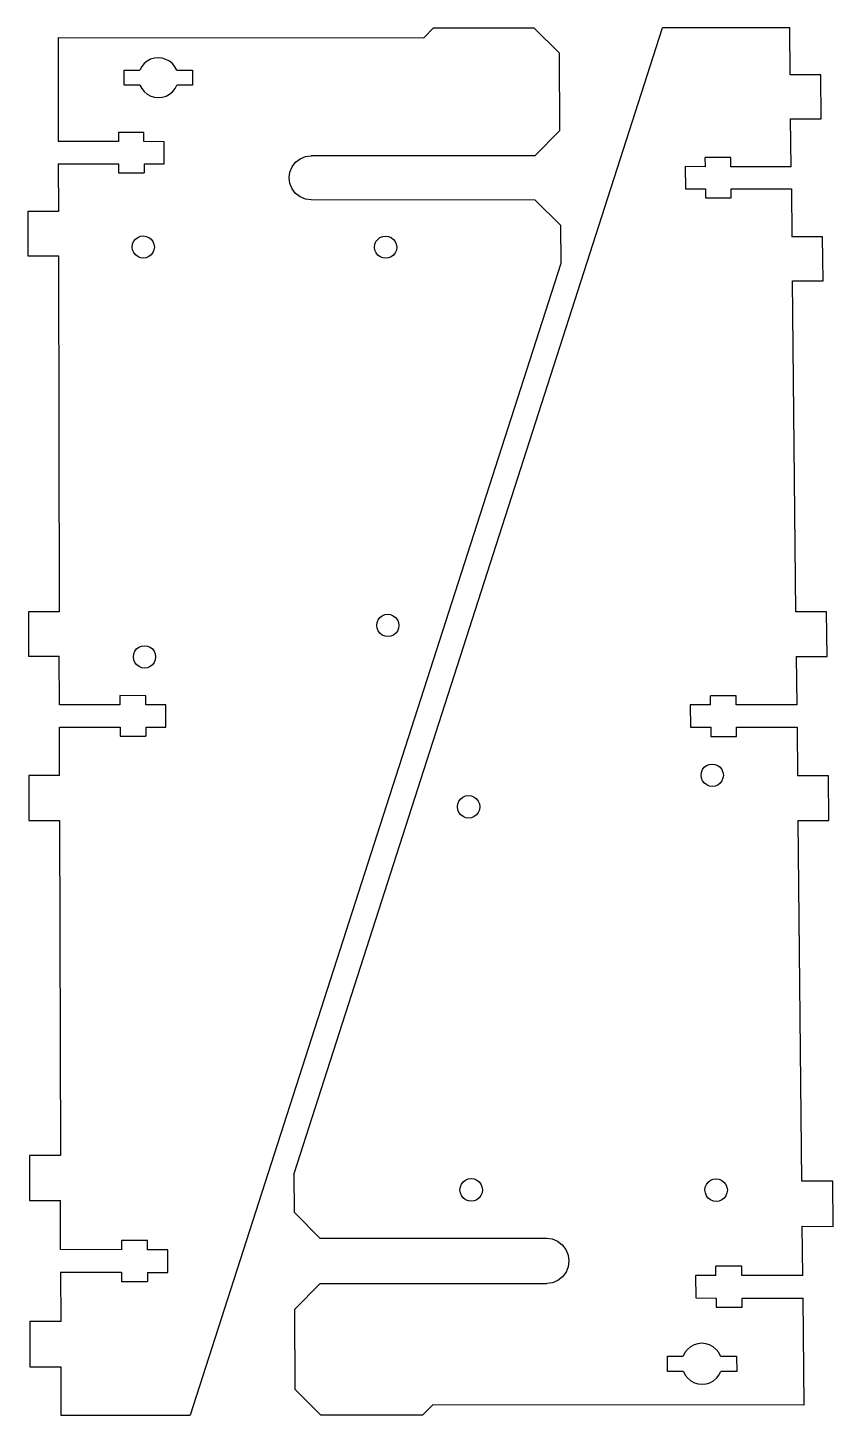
# Model space of a CAD drawing. Header units: inches. Extents: x -252 to 225, y -298 to 12.
# Drawn here: x 46 to 225.4, y -297.7 to 11.4 of the extents above; entities that cross this region are included whole.
import ezdxf

# ---------------------------------------------------------------- set-up
doc = ezdxf.new("R2010")
doc.units = ezdxf.units.IN
doc.header["$MEASUREMENT"] = 0

msp = doc.modelspace()

# ---------------------------------------------------------------- linework, layer by layer
for p, q in [((105.37, -243.84), (187.39, 11.37)), ((134.2, 9.18), (136.42, 11.4)), ((136.42, 11.4), (158.73, 11.39)), ((158.73, 11.39), (164.36, 5.82)), ((215.73, 11.35), (187.39, 11.37)), ((215.84, 0.93), (215.73, 11.35)), ((52.75, 9.23), (134.2, 9.18)), ((52.75, 9.23), (52.8, -13.96)), ((71.95, 3.41), (71.4, 2.74)), ((72.62, 3.96), (71.95, 3.41)), ((73.38, 4.37), (72.62, 3.96)), ((74.21, 4.62), (73.38, 4.37)), ((75.08, 4.7), (74.21, 4.62)), ((75.94, 4.62), (75.08, 4.7)), ((76.78, 4.36), (75.94, 4.62)), ((77.55, 3.96), (76.78, 4.36)), ((78.22, 3.41), (77.55, 3.96)), ((78.77, 2.73), (78.22, 3.41)), ((164.36, 5.82), (164.49, -11.58)), ((67.5, 1.98), (70.99, 1.97)), ((67.51, -1.37), (67.5, 1.98)), ((71.4, 2.74), (70.99, 1.97)), ((79.19, 1.97), (78.77, 2.73)), ((79.19, 1.97), (82.68, 1.97)), ((82.68, 1.97), (82.69, -1.38)), ((222.65, 0.92), (215.84, 0.93)), ((222.75, -8.89), (222.65, 0.92)), ((71, -1.37), (67.51, -1.37)), ((71, -1.37), (71.39, -2.15)), ((71.39, -2.15), (71.94, -2.83)), ((71.94, -2.83), (72.62, -3.4)), ((77.59, -3.4), (78.27, -2.84)), ((78.27, -2.84), (78.82, -2.15)), ((78.82, -2.15), (79.2, -1.38)), ((82.69, -1.38), (79.2, -1.38)), ((72.62, -3.4), (73.39, -3.82)), ((73.39, -3.82), (74.23, -4.07)), ((74.23, -4.07), (75.11, -4.16)), ((75.11, -4.16), (75.98, -4.07)), ((75.98, -4.07), (76.82, -3.82)), ((76.82, -3.82), (77.59, -3.4)), ((215.94, -8.89), (222.75, -8.89)), ((216.05, -19.56), (215.94, -8.89)), ((66.2, -11.96), (66.2, -13.97)), ((71.89, -11.96), (66.2, -11.96)), ((71.9, -13.97), (71.89, -11.96)), ((158.95, -17.16), (164.49, -11.58)), ((66.2, -13.97), (52.8, -13.96)), ((76.37, -13.98), (71.9, -13.97)), ((76.39, -18.89), (76.37, -13.98)), ((105.65, -18.57), (106.66, -17.79)), ((106.66, -17.79), (107.85, -17.3)), ((107.85, -17.3), (109.12, -17.13)), ((158.95, -17.16), (109.12, -17.13)), ((202.62, -17.54), (196.92, -17.54)), ((196.94, -19.55), (196.92, -17.54)), ((202.64, -19.55), (202.62, -17.54)), ((52.81, -18.88), (66.22, -18.88)), ((52.81, -18.88), (52.83, -29.55)), ((66.22, -18.88), (66.22, -20.89)), ((66.22, -20.89), (71.92, -20.9)), ((71.92, -18.89), (71.92, -20.9)), ((71.92, -18.89), (76.39, -18.89)), ((104.22, -22.04), (104.39, -20.77)), ((104.39, -20.77), (104.87, -19.58)), ((104.87, -19.58), (105.65, -18.57)), ((192.47, -19.54), (192.52, -24.46)), ((196.94, -19.55), (192.47, -19.54)), ((216.05, -19.56), (202.64, -19.55)), ((104.4, -23.31), (104.22, -22.04)), ((104.89, -24.5), (104.4, -23.31)), ((105.68, -25.52), (104.89, -24.5)), ((192.52, -24.46), (196.99, -24.46)), ((196.99, -24.46), (197.01, -26.48)), ((202.71, -26.48), (202.69, -24.47)), ((202.69, -24.47), (216.1, -24.48)), ((216.1, -24.48), (216.22, -35.15)), ((106.7, -26.3), (105.68, -25.52)), ((107.89, -26.79), (106.7, -26.3)), ((109.17, -26.96), (107.89, -26.79)), ((159.02, -26.99), (109.17, -26.96)), ((159.02, -26.99), (164.66, -32.59)), ((197.01, -26.48), (202.71, -26.48)), ((52.83, -29.55), (46.01, -29.55)), ((46.01, -29.55), (46.03, -39.4)), ((164.66, -32.59), (164.73, -41.09)), ((69.27, -37.45), (69.35, -36.81)), ((69.35, -36.81), (69.6, -36.21)), ((69.6, -36.21), (69.99, -35.7)), ((69.99, -35.7), (70.5, -35.31)), ((70.5, -35.31), (71.1, -35.06)), ((71.1, -35.06), (71.73, -34.98)), ((71.73, -34.98), (72.37, -35.07)), ((72.37, -35.07), (72.97, -35.31)), ((72.97, -35.31), (73.48, -35.71)), ((73.48, -35.71), (73.88, -36.22)), ((73.88, -36.22), (74.12, -36.81)), ((74.12, -36.81), (74.21, -37.45)), ((123.25, -37.48), (123.33, -36.84)), ((123.33, -36.84), (123.57, -36.25)), ((123.57, -36.25), (123.96, -35.74)), ((123.96, -35.74), (124.47, -35.34)), ((124.47, -35.34), (125.07, -35.1)), ((125.07, -35.1), (125.71, -35.01)), ((125.71, -35.01), (126.35, -35.1)), ((126.35, -35.1), (126.94, -35.35)), ((126.94, -35.35), (127.46, -35.74)), ((127.46, -35.74), (127.85, -36.25)), ((127.85, -36.25), (128.1, -36.85)), ((128.1, -36.85), (128.19, -37.49)), ((223.04, -35.15), (216.22, -35.15)), ((223.15, -45), (223.04, -35.15)), ((46.03, -39.4), (52.85, -39.4)), ((52.85, -39.4), (53.02, -118.7)), ((69.36, -38.09), (69.27, -37.45)), ((69.61, -38.69), (69.36, -38.09)), ((70, -39.2), (69.61, -38.69)), ((70.51, -39.59), (70, -39.2)), ((71.11, -39.84), (70.51, -39.59)), ((71.75, -39.92), (71.11, -39.84)), ((72.39, -39.84), (71.75, -39.92)), ((72.98, -39.59), (72.39, -39.84)), ((73.49, -39.2), (72.98, -39.59)), ((73.88, -38.69), (73.49, -39.2)), ((74.13, -38.09), (73.88, -38.69)), ((74.21, -37.45), (74.13, -38.09)), ((123.34, -38.12), (123.25, -37.48)), ((123.59, -38.72), (123.34, -38.12)), ((123.98, -39.23), (123.59, -38.72)), ((124.5, -39.62), (123.98, -39.23)), ((125.1, -39.87), (124.5, -39.62)), ((125.73, -39.96), (125.1, -39.87)), ((126.37, -39.87), (125.73, -39.96)), ((126.97, -39.63), (126.37, -39.87)), ((127.48, -39.23), (126.97, -39.63)), ((127.87, -38.72), (127.48, -39.23)), ((128.11, -38.13), (127.87, -38.72)), ((128.19, -37.49), (128.11, -38.13)), ((164.73, -41.09), (82.18, -297.69)), ((216.32, -45), (223.15, -45)), ((217.09, -118.74), (216.32, -45)), ((46.17, -118.7), (46.18, -128.63)), ((53.02, -118.7), (46.17, -118.7)), ((123.82, -121.1), (124.06, -120.5)), ((124.06, -120.5), (124.45, -119.99)), ((124.45, -119.99), (124.96, -119.59)), ((124.96, -119.59), (125.56, -119.34)), ((125.56, -119.34), (126.2, -119.26)), ((126.2, -119.26), (126.84, -119.34)), ((126.84, -119.34), (127.44, -119.59)), ((127.44, -119.59), (127.96, -119.99)), ((127.96, -119.99), (128.36, -120.5)), ((128.36, -120.5), (128.61, -121.11)), ((223.94, -118.75), (217.09, -118.74)), ((224.05, -128.69), (223.94, -118.75)), ((123.74, -121.75), (123.82, -121.1)), ((123.82, -122.39), (123.74, -121.75)), ((124.08, -122.99), (123.82, -122.39)), ((124.47, -123.51), (124.08, -122.99)), ((124.99, -123.91), (124.47, -123.51)), ((127.98, -123.51), (127.47, -123.91)), ((128.37, -123), (127.98, -123.51)), ((128.62, -122.4), (128.37, -123)), ((128.61, -121.11), (128.7, -121.75)), ((128.7, -121.75), (128.62, -122.4)), ((70.26, -127), (70.78, -126.6)), ((70.78, -126.6), (71.37, -126.35)), ((71.37, -126.35), (72.01, -126.27)), ((72.01, -126.27), (72.66, -126.35)), ((72.66, -126.35), (73.26, -126.6)), ((73.26, -126.6), (73.77, -127)), ((125.59, -124.16), (124.99, -123.91)), ((126.23, -124.24), (125.59, -124.16)), ((126.87, -124.16), (126.23, -124.24)), ((127.47, -123.91), (126.87, -124.16)), ((46.18, -128.63), (53.04, -128.64)), ((53.06, -139.43), (53.04, -128.64)), ((69.54, -128.76), (69.62, -128.11)), ((69.63, -129.41), (69.54, -128.76)), ((69.62, -128.11), (69.87, -127.51)), ((69.88, -130.01), (69.63, -129.41)), ((69.87, -127.51), (70.26, -127)), ((73.77, -127), (74.17, -127.52)), ((74.17, -127.52), (74.42, -128.12)), ((74.42, -129.41), (74.17, -130.01)), ((74.42, -128.12), (74.5, -128.76)), ((74.5, -128.76), (74.42, -129.41)), ((217.2, -128.68), (224.05, -128.69)), ((217.2, -128.68), (217.31, -139.48)), ((70.27, -130.52), (69.88, -130.01)), ((70.79, -130.92), (70.27, -130.52)), ((71.39, -131.17), (70.79, -130.92)), ((72.03, -131.26), (71.39, -131.17)), ((72.67, -131.17), (72.03, -131.26)), ((73.27, -130.92), (72.67, -131.17)), ((73.78, -130.53), (73.27, -130.92)), ((74.17, -130.01), (73.78, -130.53)), ((66.55, -137.4), (66.55, -139.44)), ((72.28, -137.41), (66.55, -137.4)), ((72.29, -139.44), (72.28, -137.41)), ((198.08, -139.46), (198.07, -137.43)), ((203.8, -137.43), (198.07, -137.43)), ((203.82, -139.47), (203.8, -137.43)), ((66.55, -139.44), (53.06, -139.43)), ((76.78, -139.45), (72.29, -139.44)), ((76.8, -144.42), (76.78, -139.45)), ((198.08, -139.46), (193.59, -139.46)), ((193.59, -139.46), (193.63, -144.44)), ((217.31, -139.48), (203.82, -139.47)), ((53.09, -155.22), (53.07, -144.41)), ((53.07, -144.41), (66.57, -144.42)), ((66.57, -144.42), (66.57, -146.45)), ((72.3, -144.42), (76.8, -144.42)), ((72.3, -144.42), (72.31, -146.46)), ((193.63, -144.44), (198.13, -144.44)), ((198.13, -144.44), (198.15, -146.48)), ((203.89, -146.48), (203.87, -144.44)), ((203.87, -144.44), (217.36, -144.45)), ((217.36, -144.45), (217.48, -155.27)), ((66.57, -146.45), (72.31, -146.46)), ((198.15, -146.48), (203.89, -146.48)), ((195.98, -155.14), (196.06, -154.49)), ((196.06, -154.49), (196.3, -153.89)), ((196.3, -153.89), (196.69, -153.37)), ((196.69, -153.37), (197.2, -152.97)), ((197.2, -152.97), (197.8, -152.72)), ((197.8, -152.72), (198.44, -152.64)), ((198.44, -152.64), (199.09, -152.72)), ((199.09, -152.72), (199.69, -152.97)), ((199.69, -152.97), (200.21, -153.37)), ((200.21, -153.37), (200.61, -153.89)), ((200.61, -153.89), (200.86, -154.49)), ((200.86, -154.49), (200.95, -155.14)), ((53.09, -155.22), (46.23, -155.22)), ((46.23, -155.22), (46.25, -165.19)), ((196.07, -155.79), (195.98, -155.14)), ((196.33, -156.39), (196.07, -155.79)), ((196.73, -156.91), (196.33, -156.39)), ((197.24, -157.3), (196.73, -156.91)), ((197.85, -157.56), (197.24, -157.3)), ((198.49, -157.64), (197.85, -157.56)), ((199.13, -157.56), (198.49, -157.64)), ((199.73, -157.31), (199.13, -157.56)), ((200.24, -156.91), (199.73, -157.31)), ((200.63, -156.39), (200.24, -156.91)), ((200.87, -155.79), (200.63, -156.39)), ((200.95, -155.14), (200.87, -155.79)), ((224.34, -155.27), (217.48, -155.27)), ((224.45, -165.24), (224.34, -155.27)), ((142.04, -160.92), (142.44, -160.41)), ((142.44, -160.41), (142.95, -160.01)), ((142.95, -160.01), (143.55, -159.76)), ((143.55, -159.76), (144.19, -159.67)), ((144.19, -159.67), (144.83, -159.76)), ((144.83, -159.76), (145.43, -160.01)), ((145.43, -160.01), (145.95, -160.41)), ((145.95, -160.41), (146.35, -160.93)), ((141.72, -162.18), (141.8, -161.53)), ((141.81, -162.82), (141.72, -162.18)), ((141.8, -161.53), (142.04, -160.92)), ((142.06, -163.43), (141.81, -162.82)), ((142.46, -163.95), (142.06, -163.43)), ((146.37, -163.43), (145.97, -163.95)), ((146.35, -160.93), (146.6, -161.53)), ((146.61, -162.83), (146.37, -163.43)), ((146.6, -161.53), (146.69, -162.18)), ((146.69, -162.18), (146.61, -162.83)), ((46.25, -165.19), (53.11, -165.19)), ((53.11, -165.19), (53.27, -239.85)), ((142.98, -164.34), (142.46, -163.95)), ((143.58, -164.59), (142.98, -164.34)), ((144.22, -164.68), (143.58, -164.59)), ((144.86, -164.59), (144.22, -164.68)), ((145.46, -164.34), (144.86, -164.59)), ((145.97, -163.95), (145.46, -164.34)), ((218.42, -245.57), (217.58, -165.24)), ((217.58, -165.24), (224.45, -165.24)), ((53.27, -239.85), (46.38, -239.85)), ((46.38, -239.85), (46.4, -249.91)), ((105.41, -252.53), (105.37, -243.84)), ((142.29, -247.52), (142.37, -246.87)), ((142.37, -246.87), (142.62, -246.26)), ((142.62, -246.26), (143.01, -245.74)), ((143.01, -245.74), (143.52, -245.34)), ((143.52, -245.34), (144.12, -245.09)), ((144.12, -245.09), (144.77, -245)), ((144.77, -245), (145.41, -245.09)), ((145.41, -245.09), (146.02, -245.34)), ((146.02, -245.34), (146.54, -245.74)), ((146.54, -245.74), (146.94, -246.26)), ((146.94, -246.26), (147.19, -246.87)), ((147.19, -246.87), (147.28, -247.53)), ((196.85, -247.56), (196.93, -246.9)), ((196.93, -246.9), (197.17, -246.3)), ((197.17, -246.3), (197.56, -245.77)), ((197.56, -245.77), (198.08, -245.37)), ((198.08, -245.37), (198.68, -245.12)), ((198.68, -245.12), (199.32, -245.04)), ((199.32, -245.04), (199.97, -245.12)), ((199.97, -245.12), (200.57, -245.37)), ((200.57, -245.37), (201.09, -245.78)), ((201.09, -245.78), (201.5, -246.3)), ((201.5, -246.3), (201.75, -246.91)), ((201.75, -246.91), (201.84, -247.56)), ((225.32, -245.57), (218.42, -245.57)), ((225.43, -255.64), (225.32, -245.57)), ((46.4, -249.91), (53.29, -249.91)), ((53.32, -260.83), (53.29, -249.91)), ((142.38, -248.18), (142.29, -247.52)), ((142.63, -248.79), (142.38, -248.18)), ((143.03, -249.31), (142.63, -248.79)), ((143.55, -249.71), (143.03, -249.31)), ((144.16, -249.96), (143.55, -249.71)), ((144.8, -250.05), (144.16, -249.96)), ((145.45, -249.96), (144.8, -250.05)), ((146.05, -249.71), (145.45, -249.96)), ((146.56, -249.31), (146.05, -249.71)), ((146.96, -248.79), (146.56, -249.31)), ((147.2, -248.18), (146.96, -248.79)), ((147.28, -247.53), (147.2, -248.18)), ((196.94, -248.21), (196.85, -247.56)), ((197.2, -248.82), (196.94, -248.21)), ((197.6, -249.34), (197.2, -248.82)), ((198.12, -249.75), (197.6, -249.34)), ((198.72, -250), (198.12, -249.75)), ((199.37, -250.08), (198.72, -250)), ((200.02, -250), (199.37, -250.08)), ((200.62, -249.75), (200.02, -250)), ((201.13, -249.35), (200.62, -249.75)), ((201.52, -248.82), (201.13, -249.35)), ((201.76, -248.21), (201.52, -248.82)), ((201.84, -247.56), (201.76, -248.21)), ((111.1, -258.26), (105.41, -252.53)), ((218.53, -255.63), (225.43, -255.64)), ((218.64, -266.58), (218.53, -255.63)), ((72.66, -258.79), (66.89, -258.78)), ((66.89, -258.78), (66.89, -260.84)), ((72.66, -260.85), (72.66, -258.79)), ((111.1, -258.26), (161.55, -258.29)), ((161.55, -258.29), (162.84, -258.46)), ((162.84, -258.46), (164.04, -258.96)), ((164.04, -258.96), (165.08, -259.77)), ((66.89, -260.84), (53.32, -260.83)), ((77.19, -260.85), (72.66, -260.85)), ((77.2, -265.89), (77.19, -260.85)), ((165.08, -259.77), (165.88, -260.81)), ((165.88, -260.81), (166.38, -262.03)), ((166.38, -262.03), (166.56, -263.33)), ((165.92, -265.85), (165.13, -266.89)), ((166.4, -264.63), (165.92, -265.85)), ((166.56, -263.33), (166.4, -264.63)), ((205.04, -264.5), (199.27, -264.5)), ((199.29, -266.56), (199.27, -264.5)), ((205.06, -266.57), (205.04, -264.5)), ((53.33, -265.87), (66.91, -265.88)), ((53.33, -265.87), (53.35, -276.83)), ((66.91, -265.88), (66.91, -267.94)), ((66.91, -267.94), (72.68, -267.95)), ((72.68, -265.89), (72.68, -267.95)), ((72.68, -265.89), (77.2, -265.89)), ((111.15, -268.34), (105.51, -274.06)), ((111.15, -268.34), (161.62, -268.37)), ((162.91, -268.2), (161.62, -268.37)), ((164.11, -267.69), (162.91, -268.2)), ((165.13, -266.89), (164.11, -267.69)), ((194.77, -266.56), (194.81, -271.6)), ((199.29, -266.56), (194.77, -266.56)), ((218.64, -266.58), (205.06, -266.57)), ((194.81, -271.6), (199.34, -271.61)), ((199.34, -271.61), (199.36, -273.67)), ((205.11, -271.61), (218.7, -271.62)), ((205.13, -273.67), (205.11, -271.61)), ((218.95, -295.48), (218.7, -271.62)), ((105.6, -291.97), (105.51, -274.06)), ((199.36, -273.67), (205.13, -273.67)), ((53.35, -276.83), (46.44, -276.82)), ((46.44, -276.82), (46.46, -286.92)), ((192.4, -283.75), (192.02, -284.56)), ((192.96, -283.05), (192.4, -283.75)), ((193.64, -282.47), (192.96, -283.05)), ((194.42, -282.04), (193.64, -282.47)), ((195.27, -281.78), (194.42, -282.04)), ((196.15, -281.69), (195.27, -281.78)), ((197.04, -281.78), (196.15, -281.69)), ((197.9, -282.05), (197.04, -281.78)), ((198.68, -282.48), (197.9, -282.05)), ((199.38, -283.05), (198.68, -282.48)), ((199.94, -283.76), (199.38, -283.05)), ((200.34, -284.56), (199.94, -283.76)), ((46.46, -286.92), (53.37, -286.93)), ((53.37, -286.93), (53.39, -297.68)), ((188.51, -288), (188.48, -284.55)), ((188.48, -284.55), (192.02, -284.56)), ((200.34, -284.56), (203.88, -284.56)), ((203.88, -284.56), (203.92, -288.01)), ((192.05, -288), (188.51, -288)), ((192.05, -288), (192.48, -288.79)), ((192.48, -288.79), (193.04, -289.48)), ((193.04, -289.48), (193.73, -290.05)), ((193.73, -290.05), (194.51, -290.47)), ((194.51, -290.47), (195.36, -290.73)), ((197.12, -290.73), (197.96, -290.47)), ((197.96, -290.47), (198.73, -290.05)), ((198.73, -290.05), (199.41, -289.48)), ((199.41, -289.48), (199.96, -288.79)), ((199.96, -288.79), (200.37, -288.01)), ((203.92, -288.01), (200.37, -288.01)), ((111.29, -297.71), (105.6, -291.97)), ((195.36, -290.73), (196.24, -290.82)), ((196.24, -290.82), (197.12, -290.73)), ((136.22, -295.43), (133.96, -297.73)), ((218.95, -295.48), (136.22, -295.43)), ((53.39, -297.68), (82.18, -297.69)), ((133.96, -297.73), (111.29, -297.71))]:
    msp.add_line(p, q)

doc.saveas('drawing.dxf')
